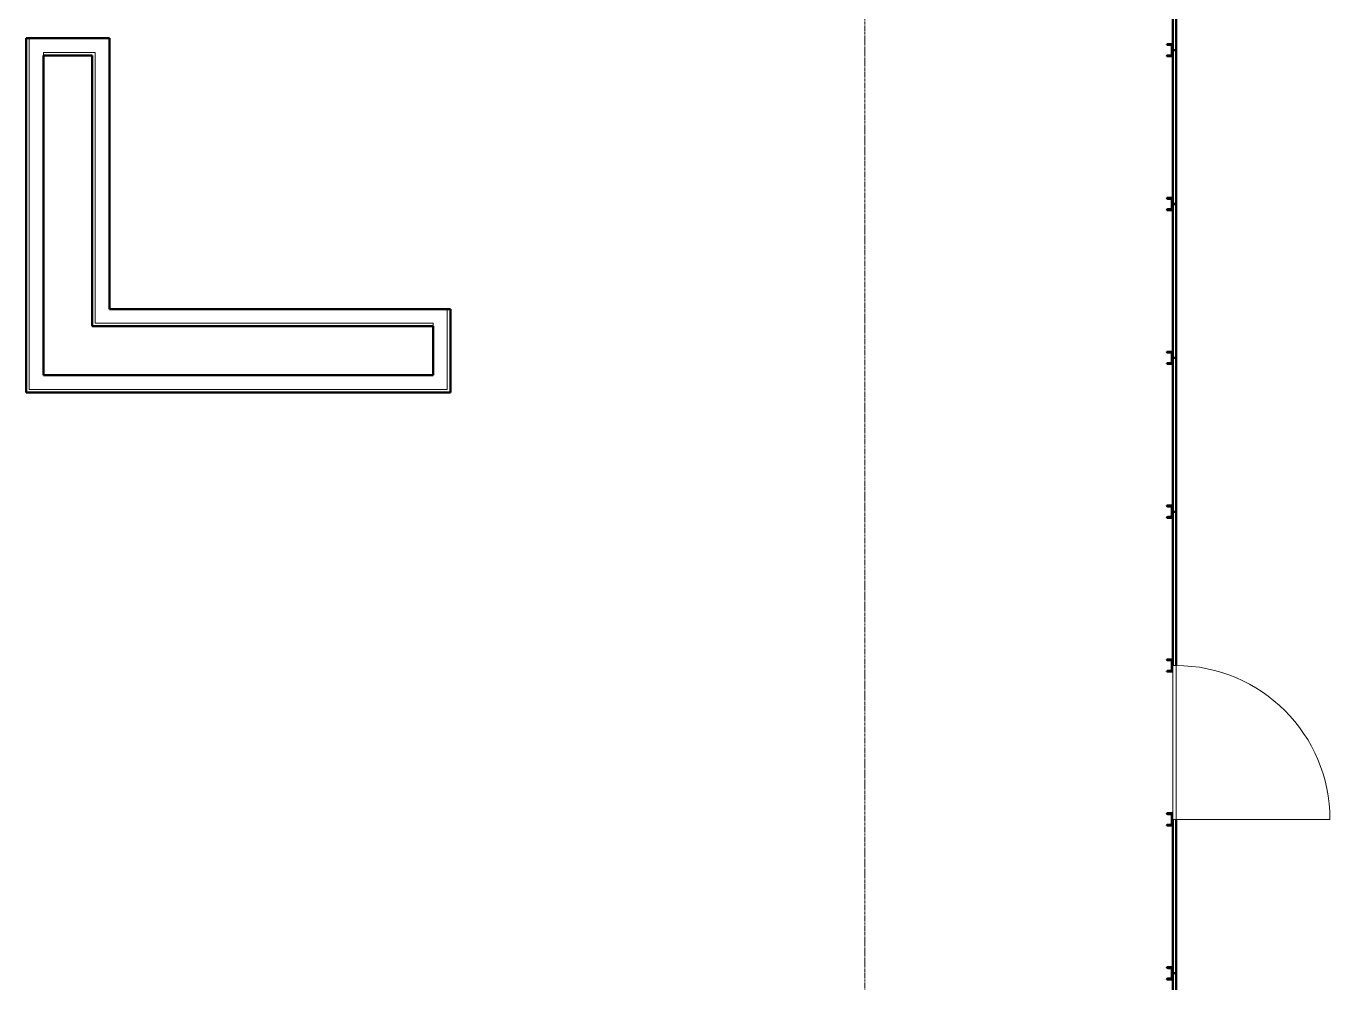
# Model space of a CAD drawing. Header units: inches. Extents: x -4235 to -464, y 9706 to 12338.
# Drawn here: x -2379.4 to -2059, y 11009.2 to 11244.4 of the extents above; entities that cross this region are included whole.
import ezdxf

# ---------------------------------------------------------------- set-up
doc = ezdxf.new("R2010")
doc.units = ezdxf.units.IN
doc.header["$MEASUREMENT"] = 0
doc.linetypes.add('Grid Line 1_2_', pattern=[0.875, 0.5, -0.125, 0.125, -0.125])
for name, color, linetype, lineweight in [('A-DOOR-4', 31, 'Continuous', 9), ('A-DOOR-OPNG', 31, 'Continuous', 9), ('A-GLAZ-CURT', 52, 'Continuous', 9), ('A-GLAZ-CURT-2', 52, 'Continuous', 50), ('A-GLAZ-CWMG', 51, 'Continuous', 9), ('A-GLAZ-CWMG-4', 51, 'Continuous', 50), ('A-WALL', 113, 'Continuous', 13), ('A-WALL-6', 113, 'Continuous', 50), ('S-GRID-1', 1, 'Grid Line 1_2_', 9)]:
    doc.layers.add(name, color=color, linetype=linetype, lineweight=lineweight)

# ---------------------------------------------------------------- blocks, each defined once
blk = doc.blocks.new('Horizontal_Siding - Horizontal_Siding-2867907-BACKGROUND - RCP - 1ST FLOOR')
at = {"layer": 'A-GLAZ-CURT-2'}
for p, q in [((-18.91, -1.5), (18.91, -1.5)), ((-18.91, -2.25), (-18.91, -1.5)), ((18.91, -2.25), (-18.91, -2.25)), ((18.91, -1.5), (18.91, -2.25))]:
    blk.add_line(p, q, dxfattribs=at)
blk = doc.blocks.new('Horizontal_Siding - Horizontal_Siding-2867908-BACKGROUND - RCP - 1ST FLOOR')
at = {"layer": 'A-GLAZ-CURT-2'}
for p, q in [((-18.16, -1.5), (18.16, -1.5)), ((-18.16, -2.25), (-18.16, -1.5)), ((18.16, -2.25), (-18.16, -2.25)), ((18.16, -1.5), (18.16, -2.25))]:
    blk.add_line(p, q, dxfattribs=at)
blk = doc.blocks.new('Rectangular Mullion - RAILING POST-V234-BACKGROUND - RCP - 1ST FLOOR')
at = {"layer": 'A-GLAZ-CWMG-4'}
for p, q in [((-1.5, 1.5), (-1.5, 0)), ((1.5, 1.5), (-1.5, 1.5)), ((-1.29, 0.21), (-1.22, 1.18)), ((-1.22, 1.18), (1.22, 1.18)), ((1.22, 1.18), (1.29, 0.21)), ((1.5, 0), (1.5, 1.5))]:
    blk.add_line(p, q, dxfattribs=at)
for centre, start, end in [((-1.5, 0.21), 270, 0.528), ((1.5, 0.21), 179.472, 270)]:
    blk.add_arc(centre, 0.21, start, end, dxfattribs=at)
blk = doc.blocks.new('Horizontal_Siding - Horizontal_Siding-V237-BACKGROUND - RCP - 1ST FLOOR')
at = {"layer": 'A-GLAZ-CURT-2'}
for p, q in [((-18.91, -1.5), (18.91, -1.5)), ((18.91, -2.25), (-18.91, -2.25)), ((18.91, -1.5), (18.91, -2.25))]:
    blk.add_line(p, q, dxfattribs=at)
blk = doc.blocks.new('COURTYARD GATE - COURTYARD GATE-2914216-BACKGROUND - RCP - 1ST FLOOR')
at = {"layer": 'A-DOOR-4'}
for p, q in [((18.91, -1.5), (-18.91, -1.5)), ((-18.91, -1.5), (-18.91, -2.25)), ((18.91, -2.25), (-18.91, -2.25)), ((18.91, -1.5), (18.91, -2.25))]:
    blk.add_line(p, q, dxfattribs=at)
at = {"layer": 'A-DOOR-OPNG'}
blk.add_line((-18.91, -2.25), (-18.91, -40.07), dxfattribs=at)
blk.add_arc((-18.91, -2.25), 37.82, 270, 0, dxfattribs=at)
blk = doc.blocks.new('Horizontal_Siding - Horizontal_Siding-V238-BACKGROUND - RCP - 1ST FLOOR')
at = {"layer": 'A-GLAZ-CURT-2'}
for p, q in [((-18.91, -1.5), (18.91, -1.5)), ((-18.91, -2.25), (-18.91, -1.5)), ((18.91, -2.25), (-18.91, -2.25))]:
    blk.add_line(p, q, dxfattribs=at)
blk = doc.blocks.new('Rectangular Mullion - RAILING POST-V239-BACKGROUND - RCP - 1ST FLOOR')
at = {"layer": 'A-GLAZ-CWMG-4'}
for p, q in [((-1.5, 1.5), (-1.5, 0)), ((-1.29, 0.21), (-1.22, 1.18)), ((-1.22, 1.18), (1.22, 1.18)), ((1.5, 1.5), (0, 1.5)), ((1.22, 1.18), (1.29, 0.21)), ((1.5, 0), (1.5, 1.5))]:
    blk.add_line(p, q, dxfattribs=at)
for centre, start, end in [((-1.5, 0.21), 270, 0.528), ((1.5, 0.21), 179.472, 270)]:
    blk.add_arc(centre, 0.21, start, end, dxfattribs=at)
blk = doc.blocks.new('Rectangular Mullion - RAILING POST-V240-BACKGROUND - RCP - 1ST FLOOR')
at = {"layer": 'A-GLAZ-CWMG-4'}
for p, q in [((-1.5, 1.5), (-1.5, 0)), ((0, 1.5), (-1.5, 1.5)), ((-1.29, 0.21), (-1.22, 1.18)), ((-1.22, 1.18), (1.22, 1.18)), ((1.22, 1.18), (1.29, 0.21)), ((1.5, 0), (1.5, 1.5))]:
    blk.add_line(p, q, dxfattribs=at)
for centre, start, end in [((-1.5, 0.21), 270, 0.528), ((1.5, 0.21), 179.472, 270)]:
    blk.add_arc(centre, 0.21, start, end, dxfattribs=at)

msp = doc.modelspace()

# ---------------------------------------------------------------- linework, layer by layer
at = {"layer": 'A-WALL'}
for p, q in [((-2378.62, 11241.39), (-2378.62, 11155.09)), ((-2362.37, 11237.89), (-2375.12, 11237.89)), ((-2375.12, 11237.14), (-2375.12, 11237.89)), ((-2362.37, 11237.89), (-2362.37, 11171.34)), ((-2275.87, 11174.84), (-2275.87, 11155.09)), ((-2362.37, 11171.34), (-2279.37, 11171.34)), ((-2279.37, 11170.59), (-2279.37, 11171.34)), ((-2378.62, 11155.09), (-2275.87, 11155.09))]:
    msp.add_line(p, q, dxfattribs=at)
at = {"layer": 'A-WALL-6'}
for p, q in [((-2379.37, 11154.34), (-2379.37, 11241.39)), ((-2379.37, 11241.39), (-2358.87, 11241.39)), ((-2358.87, 11241.39), (-2358.87, 11174.84)), ((-2375.12, 11237.14), (-2375.12, 11158.59)), ((-2363.12, 11237.14), (-2375.12, 11237.14)), ((-2363.12, 11170.59), (-2363.12, 11237.14)), ((-2358.87, 11174.84), (-2275.12, 11174.84)), ((-2275.12, 11174.84), (-2275.12, 11154.34)), ((-2279.37, 11170.59), (-2363.12, 11170.59)), ((-2279.37, 11158.59), (-2279.37, 11170.59)), ((-2375.12, 11158.59), (-2279.37, 11158.59)), ((-2275.12, 11154.34), (-2379.37, 11154.34))]:
    msp.add_line(p, q, dxfattribs=at)
at = {"layer": 'S-GRID-1'}
msp.add_line((-2173.32, 9836.18), (-2173.32, 12288.89), dxfattribs=at)

# ---------------------------------------------------------------- block references
at = {"layer": 'A-DOOR-4', "rotation": 89.99999999999952}
msp.add_blockref('COURTYARD GATE - COURTYARD GATE-2914216-BACKGROUND - RCP - 1ST FLOOR', (-2099.07, 11068.3), dxfattribs=at)
at = {"layer": 'A-GLAZ-CURT', "rotation": 89.99999999999952}
for name, p in [('Horizontal_Siding - Horizontal_Siding-2867908-BACKGROUND - RCP - 1ST FLOOR', (-2099.07, 11256.63)), ('Horizontal_Siding - Horizontal_Siding-2867907-BACKGROUND - RCP - 1ST FLOOR', (-2099.07, 11219.56)), ('Horizontal_Siding - Horizontal_Siding-2867907-BACKGROUND - RCP - 1ST FLOOR', (-2099.07, 11181.75)), ('Horizontal_Siding - Horizontal_Siding-2867907-BACKGROUND - RCP - 1ST FLOOR', (-2099.07, 11143.93)), ('Horizontal_Siding - Horizontal_Siding-V237-BACKGROUND - RCP - 1ST FLOOR', (-2099.07, 11106.11)), ('Horizontal_Siding - Horizontal_Siding-V238-BACKGROUND - RCP - 1ST FLOOR', (-2099.07, 11030.48)), ('Horizontal_Siding - Horizontal_Siding-2867907-BACKGROUND - RCP - 1ST FLOOR', (-2099.07, 10992.66))]:
    msp.add_blockref(name, p, dxfattribs=at)
at = {"layer": 'A-GLAZ-CWMG', "extrusion": (0, 0, -1), "rotation": 90.0000000000005}
for name, p in [('Rectangular Mullion - RAILING POST-V234-BACKGROUND - RCP - 1ST FLOOR', (2099.07, 11238.47)), ('Rectangular Mullion - RAILING POST-V234-BACKGROUND - RCP - 1ST FLOOR', (2099.07, 11200.66)), ('Rectangular Mullion - RAILING POST-V234-BACKGROUND - RCP - 1ST FLOOR', (2099.07, 11162.84)), ('Rectangular Mullion - RAILING POST-V234-BACKGROUND - RCP - 1ST FLOOR', (2099.07, 11125.02)), ('Rectangular Mullion - RAILING POST-V239-BACKGROUND - RCP - 1ST FLOOR', (2099.07, 11087.21)), ('Rectangular Mullion - RAILING POST-V240-BACKGROUND - RCP - 1ST FLOOR', (2099.07, 11049.39)), ('Rectangular Mullion - RAILING POST-V234-BACKGROUND - RCP - 1ST FLOOR', (2099.07, 11011.57))]:
    msp.add_blockref(name, p, dxfattribs=at)

doc.saveas('drawing.dxf')
